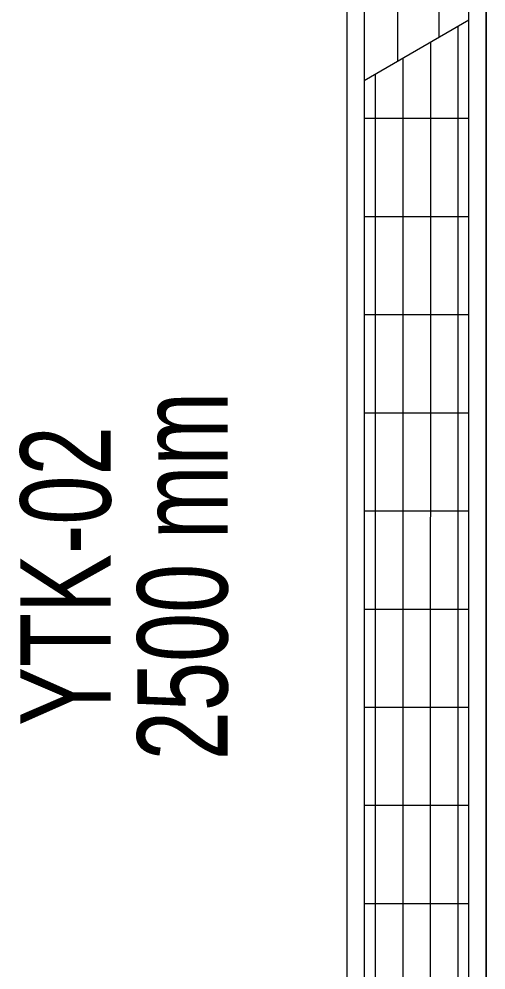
# Model space of a CAD drawing. Extents: x -1457 to 23780, y -2071 to 4205.
# Drawn here: x 4675 to 4742.2, y 778 to 914.9 of the extents above; entities that cross this region are included whole.
import ezdxf
from ezdxf.enums import TextEntityAlignment as Align

# ---------------------------------------------------------------- set-up
doc = ezdxf.new("R2010")
doc.units = 0
doc.header["$MEASUREMENT"] = 0
doc.layers.get('0').update_dxf_attribs({"color": 9, "lineweight": 9})
doc.layers.add('T-KONVEKTOR', color=220, linetype='Continuous', lineweight=9)
doc.layers.add('T-KONVEKTOR-TEXT', color=241, linetype='Continuous', lineweight=9)
doc.styles.add('LUCIDASANS', font='arial.ttf', dxfattribs={"width": 0.8})

# ---------------------------------------------------------------- blocks, each defined once
blk = doc.blocks.new('A$C4B7F52E3')
for p, q in [((250, 89.48), (0, 89.47)), ((250, 89.47), (0, 89.48)), ((0, 69.47), (250, 69.47))]:
    blk.add_line(p, q)
at = {"color": 252, "linetype": 'Continuous'}
for p, q in [((73.08, 71.95), (73.08, 86.99)), ((87.2, 71.95), (87.2, 86.99)), ((101.32, 71.95), (101.32, 86.99)), ((115.44, 71.95), (115.44, 86.99)), ((129.56, 71.95), (129.56, 86.99)), ((143.68, 71.95), (143.68, 86.98)), ((157.8, 71.95), (157.8, 86.98)), ((171.92, 71.94), (171.92, 86.98)), ((186.04, 71.94), (186.04, 86.98))]:
    blk.add_line(p, q, dxfattribs=at)
at = {"color": 252}
for p, q in [((191.48, 71.95), (200.19, 86.99)), ((199.29, 85.44), (2.49, 85.42)), ((242.21, 82.69), (197.7, 82.69)), ((196.99, 81.46), (2.49, 81.45)), ((194.68, 77.48), (2.49, 77.47)), ((227.1, 76.72), (194.25, 76.73)), ((192.38, 73.51), (2.49, 73.49))]:
    blk.add_line(p, q, dxfattribs=at)
blk.add_lwpolyline([(247.51, 86.99), (247.51, 71.95), (2.49, 71.95), (2.49, 86.99)], close=True)

msp = doc.modelspace()

# ---------------------------------------------------------------- block references
at = {"layer": 'T-KONVEKTOR', "xscale": -1, "rotation": 270}
msp.add_blockref('A$C4B7F52E3', (4652.76, 714.54), dxfattribs=at)

# ---------------------------------------------------------------- texts
at = {"layer": 'T-KONVEKTOR-TEXT', "ltscale": 0.5, "style": 'LUCIDASANS', "width": 0.7}
for s, p in [('2500 mm', (4698.51, 834.71)), ('YTK-02', (4681.68, 834.71))]:
    msp.add_text(s, height=13, rotation=90, dxfattribs=at).set_placement(p, align=Align.MIDDLE)

doc.saveas('drawing.dxf')
